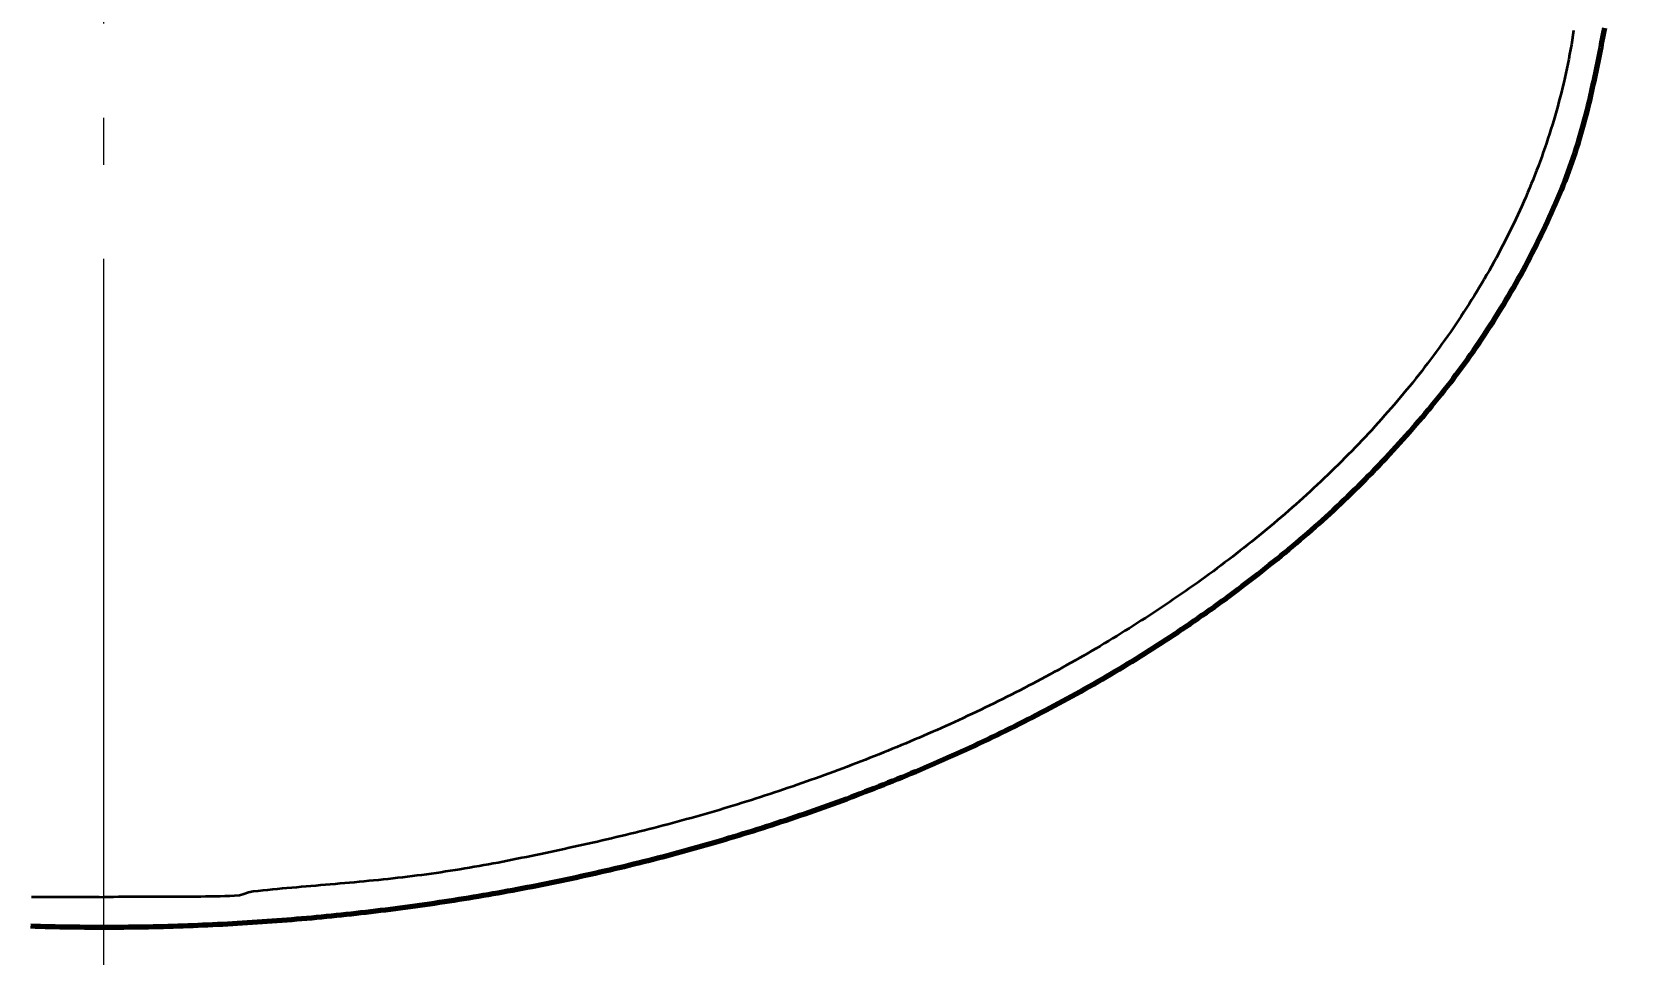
# Model space of a CAD drawing. Header units: millimetres. Extents: x 0 to 594, y 0 to 420.
# Drawn here: x 118.73 to 152.98, y 166.33 to 186.15 of the extents above; entities that cross this region are included whole.
import ezdxf

# ---------------------------------------------------------------- set-up
doc = ezdxf.new("R2010")
doc.units = ezdxf.units.MM
doc.linetypes.add('IRAM-E-TRAZOS', pattern=[5, 4, -1])
doc.linetypes.add('IRAM-F-TRAZO-PUNTO', pattern=[20, 15, -2, 1, -2])
for name, color, linetype, lineweight in [('01-VISIBLE', 7, 'CONTINUOUS', 70), ('02-OCULTA', 4, 'IRAM-E-TRAZOS', 35), ('03-EJE', 1, 'IRAM-F-TRAZO-PUNTO', 18), ('04-COTA', 3, 'CONTINUOUS', 18)]:
    doc.layers.add(name, color=color, linetype=linetype, lineweight=lineweight)
doc.styles.add('ISO3098', font='isocpeur.ttf')
doc.dimstyles.new('FLAMA-IRAM', dxfattribs={"dimtxt": 3.5, "dimasz": 3.5, "dimexe": 2, "dimexo": 1.5, "dimgap": 1, "dimtad": 1, "dimdec": 1, "dimtxsty": 'ISO3098', "dimblk": 'IRAM_FLECHA', "dimblk1": 'IRAM_FLECHA', "dimblk2": 'IRAM_FLECHA', "dimcen": 2.5, "dimclrd": 3, "dimclre": 3, "dimclrt": 3, "dimazin": 3, "dimtfac": 1, "dimtmove": 0, "dimatfit": 3, "dimlwd": 18, "dimlwe": 18})

# ---------------------------------------------------------------- blocks, each defined once
blk = doc.blocks.new('IRAM_FLECHA')
blk.add_solid([(0, 0), (-1, 0.125), (-1, -0.125)])

msp = doc.modelspace()

# ---------------------------------------------------------------- linework, layer by layer
at = {"layer": '01-VISIBLE'}
for points in [[(120.25, 167.133), (120.355, 167.134), (120.46, 167.134), (120.566, 167.134), (120.671, 167.135), (120.776, 167.136), (120.881, 167.137), (120.986, 167.139), (121.092, 167.141), (121.197, 167.143), (121.302, 167.145), (121.407, 167.147), (121.512, 167.15), (121.617, 167.153), (121.722, 167.156), (121.828, 167.159), (121.933, 167.162), (122.038, 167.166), (122.143, 167.17), (122.248, 167.174), (122.353, 167.179), (122.458, 167.183), (122.563, 167.188), (122.668, 167.193), (122.774, 167.199), (122.879, 167.204), (122.984, 167.21), (123.089, 167.216), (123.194, 167.222), (123.299, 167.229), (123.404, 167.236), (123.509, 167.243), (123.614, 167.25), (123.718, 167.257), (123.823, 167.265), (123.928, 167.273), (124.033, 167.281), (124.138, 167.289), (124.243, 167.298), (124.348, 167.306), (124.452, 167.315), (124.557, 167.325), (124.662, 167.334), (124.767, 167.344), (124.872, 167.354), (124.976, 167.364), (125.081, 167.374), (125.186, 167.385), (125.29, 167.396), (125.395, 167.407), (125.499, 167.418), (125.604, 167.429), (125.708, 167.441), (125.813, 167.453), (125.917, 167.465), (126.022, 167.478), (126.126, 167.491), (126.231, 167.503), (126.335, 167.517), (126.439, 167.53), (126.544, 167.544), (126.648, 167.557), (126.752, 167.572), (126.857, 167.586), (126.961, 167.6), (127.065, 167.615), (127.169, 167.63), (127.273, 167.645), (127.377, 167.661), (127.481, 167.677), (127.585, 167.693), (127.689, 167.709), (127.793, 167.725), (127.897, 167.742), (128.001, 167.759), (128.104, 167.776), (128.208, 167.793), (128.312, 167.811), (128.416, 167.829), (128.519, 167.847), (128.623, 167.865), (128.726, 167.884), (128.83, 167.902), (128.933, 167.921), (129.037, 167.941), (129.14, 167.96), (129.243, 167.98), (129.347, 168), (129.45, 168.02), (129.553, 168.04), (129.656, 168.061), (129.759, 168.082), (129.862, 168.103), (129.965, 168.125), (130.068, 168.146), (130.171, 168.168), (130.274, 168.19), (130.377, 168.213), (130.48, 168.235), (130.582, 168.258), (130.685, 168.281), (130.787, 168.305), (130.89, 168.328), (130.992, 168.352), (131.095, 168.376), (131.197, 168.4), (131.299, 168.425), (131.402, 168.45), (131.504, 168.475), (131.606, 168.5), (131.708, 168.526), (131.81, 168.552), (131.912, 168.578), (132.014, 168.604), (132.115, 168.63), (132.217, 168.657), (132.319, 168.684), (132.42, 168.712), (132.522, 168.739), (132.623, 168.767), (132.725, 168.795), (132.826, 168.823), (132.927, 168.852), (133.029, 168.88), (133.13, 168.91), (133.231, 168.939), (133.332, 168.968), (133.433, 168.998), (133.533, 169.028), (133.634, 169.058), (133.735, 169.089), (133.835, 169.12), (133.936, 169.151), (134.036, 169.182), (134.137, 169.214), (134.237, 169.246), (134.337, 169.278), (134.437, 169.31), (134.537, 169.343), (134.637, 169.376), (134.737, 169.409), (134.837, 169.442), (134.936, 169.476), (135.036, 169.51), (135.135, 169.544), (135.235, 169.578), (135.334, 169.613), (135.433, 169.648), (135.532, 169.683), (135.632, 169.719), (135.73, 169.754), (135.829, 169.79), (135.928, 169.827), (136.027, 169.863), (136.125, 169.9), (136.224, 169.937), (136.322, 169.974), (136.42, 170.012), (136.518, 170.05), (136.616, 170.088), (136.714, 170.126), (136.812, 170.165), (136.91, 170.204), (137.008, 170.243), (137.105, 170.283), (137.202, 170.322), (137.3, 170.362), (137.397, 170.403), (137.494, 170.443), (137.591, 170.484), (137.688, 170.525), (137.784, 170.567), (137.881, 170.608), (137.977, 170.65), (138.074, 170.693), (138.17, 170.735), (138.266, 170.778), (138.362, 170.821), (138.458, 170.864), (138.554, 170.908), (138.649, 170.952), (138.745, 170.996), (138.84, 171.04), (138.935, 171.085), (139.03, 171.13), (139.125, 171.176), (139.22, 171.221), (139.315, 171.267), (139.409, 171.313), (139.504, 171.36), (139.598, 171.407), (139.692, 171.454), (139.786, 171.501), (139.88, 171.549), (139.973, 171.596), (140.067, 171.645), (140.16, 171.693), (140.253, 171.742), (140.346, 171.791), (140.439, 171.84), (140.532, 171.89), (140.624, 171.94), (140.717, 171.99), (140.809, 172.041), (140.901, 172.092), (140.993, 172.143), (141.085, 172.194), (141.176, 172.246), (141.268, 172.298), (141.359, 172.351), (141.45, 172.403), (141.541, 172.456), (141.632, 172.509), (141.722, 172.563), (141.813, 172.617), (141.903, 172.671), (141.993, 172.725), (142.083, 172.78), (142.172, 172.835), (142.262, 172.891), (142.351, 172.946), (142.44, 173.003), (142.529, 173.059), (142.617, 173.115), (142.706, 173.172), (142.794, 173.23), (142.882, 173.287), (142.97, 173.345), (143.058, 173.403), (143.145, 173.462), (143.232, 173.521), (143.319, 173.58), (143.406, 173.639), (143.493, 173.699), (143.579, 173.759), (143.665, 173.82), (143.751, 173.88), (143.836, 173.941), (143.922, 174.003), (144.007, 174.065), (144.092, 174.127), (144.177, 174.189), (144.261, 174.252), (144.345, 174.315), (144.429, 174.378), (144.513, 174.442), (144.597, 174.506), (144.68, 174.57), (144.763, 174.635), (144.846, 174.7), (144.928, 174.765), (145.01, 174.83), (145.092, 174.896), (145.174, 174.963), (145.255, 175.029), (145.337, 175.096), (145.417, 175.163), (145.498, 175.231), (145.578, 175.299), (145.658, 175.367), (145.738, 175.436), (145.818, 175.505), (145.897, 175.574), (145.976, 175.644), (146.054, 175.714), (146.132, 175.784), (146.21, 175.855), (146.288, 175.926), (146.365, 175.997), (146.442, 176.069), (146.519, 176.141), (146.595, 176.213), (146.671, 176.286), (146.747, 176.359), (146.822, 176.432), (146.897, 176.506), (146.972, 176.58), (147.046, 176.655), (147.12, 176.729), (147.194, 176.804), (147.267, 176.88), (147.34, 176.956), (147.413, 177.032), (147.485, 177.108), (147.557, 177.185), (147.628, 177.262), (147.699, 177.34), (147.77, 177.418), (147.84, 177.496), (147.91, 177.575), (147.98, 177.653), (148.049, 177.733), (148.118, 177.812), (148.186, 177.892), (148.254, 177.972), (148.322, 178.053), (148.389, 178.134), (148.456, 178.215), (148.522, 178.297), (148.588, 178.379), (148.654, 178.461), (148.719, 178.544), (148.784, 178.627), (148.848, 178.71), (148.912, 178.794), (148.975, 178.878), (149.038, 178.962), (149.1, 179.047), (149.162, 179.132), (149.224, 179.217), (149.285, 179.303), (149.345, 179.389), (149.405, 179.475), (149.464, 179.562), (149.523, 179.649), (149.582, 179.737), (149.639, 179.825), (149.697, 179.913), (149.754, 180.001), (149.81, 180.09), (149.866, 180.18), (149.921, 180.269), (149.975, 180.359), (150.029, 180.449), (150.083, 180.54), (150.136, 180.631), (150.188, 180.722), (150.24, 180.813), (150.292, 180.905), (150.343, 180.997), (150.393, 181.09), (150.443, 181.182), (150.492, 181.275), (150.541, 181.368), (150.589, 181.462), (150.637, 181.555), (150.684, 181.649), (150.731, 181.744), (150.777, 181.838), (150.823, 181.933), (150.868, 182.028), (150.912, 182.123), (150.956, 182.219), (151, 182.315), (151.042, 182.411), (151.085, 182.507), (151.126, 182.604), (151.167, 182.701), (151.207, 182.798), (151.246, 182.896), (151.284, 182.994), (151.322, 183.092), (151.359, 183.19), (151.395, 183.289), (151.43, 183.389), (151.464, 183.488), (151.497, 183.588), (151.53, 183.688), (151.561, 183.788), (151.592, 183.889), (151.622, 183.99), (151.651, 184.091), (151.678, 184.192), (151.706, 184.294), (151.732, 184.396), (151.758, 184.498), (151.783, 184.6), (151.808, 184.702), (151.832, 184.805), (151.855, 184.907), (151.878, 185.01), (151.901, 185.112), (151.923, 185.215), (151.945, 185.318), (151.966, 185.421), (151.987, 185.524), (152.008, 185.627), (152.029, 185.731), (152.049, 185.834), (152.069, 185.937), (152.089, 186.04), (152.109, 186.144), (152.129, 186.247)], [(118.687, 167.158), (118.792, 167.155), (118.896, 167.152), (119, 167.149), (119.104, 167.147), (119.208, 167.144), (119.312, 167.142), (119.417, 167.14), (119.521, 167.139), (119.625, 167.137), (119.729, 167.136), (119.833, 167.135), (119.937, 167.134), (120.042, 167.134), (120.146, 167.134), (120.25, 167.133)]]:
    msp.add_lwpolyline(points, dxfattribs=at)
at = {"layer": '02-OCULTA'}
for points in [[(151.467, 186.188), (151.451, 186.087), (151.435, 185.985), (151.418, 185.884), (151.4, 185.783), (151.382, 185.682), (151.362, 185.581), (151.342, 185.48), (151.322, 185.38), (151.3, 185.279), (151.278, 185.179), (151.255, 185.079), (151.231, 184.979), (151.207, 184.879), (151.181, 184.779), (151.155, 184.68), (151.129, 184.581), (151.101, 184.482), (151.073, 184.383), (151.044, 184.284), (151.015, 184.186), (150.985, 184.088), (150.954, 183.99), (150.922, 183.892), (150.89, 183.795), (150.857, 183.697), (150.823, 183.6), (150.788, 183.503), (150.753, 183.407), (150.718, 183.311), (150.681, 183.215), (150.644, 183.119), (150.606, 183.023), (150.568, 182.928), (150.529, 182.833), (150.489, 182.738), (150.449, 182.644), (150.408, 182.55), (150.366, 182.456), (150.324, 182.362), (150.281, 182.269), (150.237, 182.176), (150.193, 182.083), (150.148, 181.99), (150.103, 181.898), (150.057, 181.806), (150.011, 181.715), (149.964, 181.623), (149.916, 181.532), (149.868, 181.442), (149.819, 181.351), (149.769, 181.261), (149.72, 181.171), (149.669, 181.082), (149.618, 180.993), (149.566, 180.904), (149.514, 180.815), (149.462, 180.727), (149.408, 180.639), (149.355, 180.552), (149.3, 180.465), (149.246, 180.378), (149.19, 180.291), (149.134, 180.205), (149.078, 180.119), (149.021, 180.033), (148.964, 179.948), (148.906, 179.863), (148.848, 179.778), (148.789, 179.694), (148.73, 179.61), (148.67, 179.527), (148.61, 179.443), (148.549, 179.36), (148.488, 179.278), (148.427, 179.196), (148.365, 179.114), (148.302, 179.032), (148.239, 178.951), (148.176, 178.87), (148.112, 178.789), (148.048, 178.709), (147.984, 178.629), (147.919, 178.55), (147.853, 178.471), (147.787, 178.392), (147.721, 178.313), (147.654, 178.235), (147.587, 178.157), (147.52, 178.08), (147.452, 178.002), (147.384, 177.926), (147.315, 177.849), (147.246, 177.773), (147.177, 177.697), (147.107, 177.622), (147.037, 177.547), (146.967, 177.472), (146.896, 177.397), (146.825, 177.323), (146.753, 177.25), (146.681, 177.176), (146.609, 177.103), (146.537, 177.03), (146.464, 176.958), (146.39, 176.886), (146.317, 176.814), (146.243, 176.743), (146.169, 176.672), (146.094, 176.601), (146.019, 176.531), (145.944, 176.461), (145.869, 176.391), (145.793, 176.322), (145.717, 176.252), (145.641, 176.184), (145.564, 176.115), (145.487, 176.047), (145.41, 175.98), (145.332, 175.912), (145.254, 175.845), (145.176, 175.779), (145.098, 175.712), (145.019, 175.646), (144.94, 175.58), (144.861, 175.515), (144.781, 175.45), (144.702, 175.385), (144.622, 175.321), (144.541, 175.257), (144.461, 175.193), (144.38, 175.129), (144.299, 175.066), (144.218, 175.003), (144.136, 174.941), (144.054, 174.879), (143.972, 174.817), (143.89, 174.755), (143.807, 174.694), (143.725, 174.633), (143.642, 174.573), (143.559, 174.512), (143.475, 174.452), (143.391, 174.393), (143.308, 174.334), (143.223, 174.275), (143.139, 174.216), (143.055, 174.157), (142.97, 174.099), (142.885, 174.042), (142.8, 173.984), (142.714, 173.927), (142.629, 173.87), (142.543, 173.814), (142.457, 173.758), (142.371, 173.702), (142.284, 173.646), (142.198, 173.591), (142.111, 173.536), (142.024, 173.481), (141.937, 173.427), (141.849, 173.373), (141.762, 173.319), (141.674, 173.265), (141.586, 173.212), (141.498, 173.159), (141.41, 173.107), (141.322, 173.054), (141.233, 173.002), (141.144, 172.951), (141.055, 172.899), (140.966, 172.848), (140.877, 172.797), (140.787, 172.747), (140.698, 172.697), (140.608, 172.647), (140.518, 172.597), (140.428, 172.548), (140.338, 172.499), (140.247, 172.45), (140.157, 172.401), (140.066, 172.353), (139.975, 172.305), (139.884, 172.258), (139.793, 172.21), (139.702, 172.163), (139.61, 172.116), (139.518, 172.07), (139.427, 172.024), (139.335, 171.978), (139.243, 171.932), (139.151, 171.887), (139.058, 171.842), (138.966, 171.797), (138.873, 171.752), (138.781, 171.708), (138.688, 171.664), (138.595, 171.62), (138.502, 171.577), (138.408, 171.534), (138.315, 171.491), (138.222, 171.448), (138.128, 171.406), (138.034, 171.364), (137.94, 171.322), (137.846, 171.281), (137.752, 171.239), (137.658, 171.198), (137.564, 171.158), (137.469, 171.117), (137.375, 171.077), (137.28, 171.037), (137.185, 170.998), (137.09, 170.958), (136.995, 170.919), (136.9, 170.881), (136.805, 170.842), (136.71, 170.804), (136.614, 170.766), (136.519, 170.728), (136.423, 170.69), (136.327, 170.653), (136.231, 170.616), (136.135, 170.579), (136.039, 170.543), (135.943, 170.507), (135.847, 170.471), (135.751, 170.435), (135.654, 170.4), (135.558, 170.364), (135.461, 170.329), (135.365, 170.295), (135.268, 170.26), (135.171, 170.226), (135.074, 170.192), (134.977, 170.158), (134.88, 170.124), (134.783, 170.091), (134.685, 170.058), (134.588, 170.025), (134.491, 169.993), (134.393, 169.961), (134.295, 169.929), (134.198, 169.897), (134.1, 169.865), (134.002, 169.834), (133.904, 169.803), (133.806, 169.772), (133.708, 169.742), (133.61, 169.712), (133.511, 169.682), (133.413, 169.652), (133.315, 169.622), (133.216, 169.593), (133.118, 169.564), (133.019, 169.536), (132.92, 169.508), (132.821, 169.479), (132.722, 169.452), (132.623, 169.424), (132.524, 169.397), (132.425, 169.37), (132.326, 169.343), (132.227, 169.317), (132.127, 169.291), (132.028, 169.265), (131.929, 169.239), (131.829, 169.214), (131.729, 169.189), (131.63, 169.164), (131.53, 169.139), (131.43, 169.115), (131.33, 169.09), (131.23, 169.066), (131.131, 169.043), (131.031, 169.019), (130.93, 168.996), (130.83, 168.972), (130.73, 168.949), (130.63, 168.927), (130.53, 168.904), (130.43, 168.881), (130.329, 168.859), (130.229, 168.837), (130.129, 168.815), (130.028, 168.793), (129.928, 168.771), (129.827, 168.75), (129.727, 168.728), (129.626, 168.707), (129.526, 168.686), (129.425, 168.665), (129.325, 168.644), (129.224, 168.623), (129.123, 168.603), (129.023, 168.582), (128.922, 168.562), (128.821, 168.542), (128.72, 168.523), (128.62, 168.503), (128.519, 168.484), (128.418, 168.465), (128.317, 168.447), (128.216, 168.428), (128.114, 168.411), (128.013, 168.393), (127.912, 168.376), (127.81, 168.359), (127.709, 168.343), (127.607, 168.327), (127.506, 168.312), (127.404, 168.297), (127.303, 168.282), (127.201, 168.267), (127.099, 168.254), (126.997, 168.24), (126.895, 168.227), (126.793, 168.214), (126.691, 168.202), (126.589, 168.19), (126.487, 168.178), (126.385, 168.167), (126.283, 168.155), (126.181, 168.145), (126.079, 168.134), (125.977, 168.124), (125.874, 168.114), (125.772, 168.104), (125.67, 168.095), (125.567, 168.085), (125.465, 168.076), (125.363, 168.067), (125.26, 168.058), (125.158, 168.049), (125.056, 168.04), (124.953, 168.031), (124.851, 168.022), (124.749, 168.013), (124.646, 168.004), (124.544, 167.996), (124.442, 167.987), (124.339, 167.978), (124.237, 167.969), (124.135, 167.96), (124.032, 167.951), (123.93, 167.942), (123.828, 167.932), (123.725, 167.922), (123.623, 167.912), (123.521, 167.9), (123.419, 167.887), (123.318, 167.87), (123.224, 167.831), (123.126, 167.805), (123.024, 167.797), (122.921, 167.793), (122.818, 167.789), (122.716, 167.787), (122.613, 167.785), (122.51, 167.783), (122.407, 167.782), (122.305, 167.78), (122.202, 167.779), (122.099, 167.778), (121.996, 167.778), (121.894, 167.777), (121.791, 167.776), (121.688, 167.776), (121.586, 167.776), (121.483, 167.775), (121.38, 167.775), (121.277, 167.775), (121.175, 167.774), (121.072, 167.774), (120.969, 167.774), (120.866, 167.774), (120.764, 167.774), (120.661, 167.774), (120.558, 167.774), (120.455, 167.773), (120.353, 167.773), (120.25, 167.773)], [(118.709, 167.777), (118.812, 167.776), (118.914, 167.776), (119.017, 167.775), (119.12, 167.775), (119.223, 167.774), (119.325, 167.774), (119.428, 167.774), (119.531, 167.774), (119.634, 167.774), (119.736, 167.774), (119.839, 167.774), (119.942, 167.774), (120.045, 167.774), (120.147, 167.774), (120.25, 167.773)]]:
    msp.add_lwpolyline(points, dxfattribs=at)
at = {"layer": '03-EJE'}
msp.add_line((120.25, 166.333), (120.25, 323.667), dxfattribs=at)

# ---------------------------------------------------------------- dimensions: what is measured, and where the dimension line sits
at = {"layer": '04-COTA'}
msp.add_linear_dim(base=(161.25, 167.133), p1=(152.25, 167.133), p2=(152.25, 188.133), angle=90, text='<>±0,5', dimstyle='FLAMA-IRAM', override={"dimlfac": 5}, dxfattribs=at).render()

doc.saveas('drawing.dxf')
